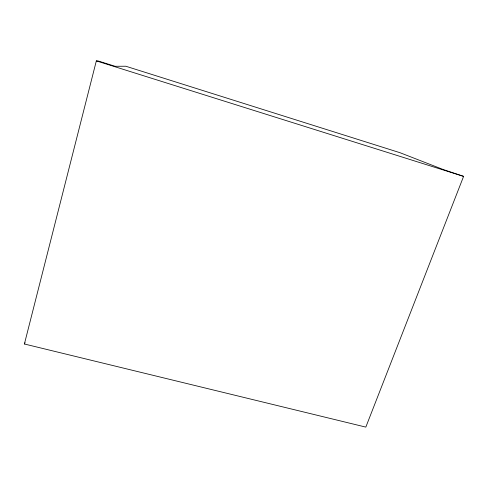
<?xml version="1.0" encoding="UTF-8"?>
<svg xmlns="http://www.w3.org/2000/svg" width="488" height="488" viewBox="0 0 488 488"><rect width="100%" height="100%" fill="white"/><g stroke="black" fill="none" stroke-linecap="round" stroke-linejoin="round"><path stroke-width="0.73" d="M24.4 343.997L96.337 60.89L98.326 61.018L115.089 66.289L125.788 66.228L399.989 152.701L442.976 169.428L463.6 176.369L365.823 427.11L24.4 343.997L25.083 342.753M96.337 60.89L463.6 176.369"/></g></svg>
